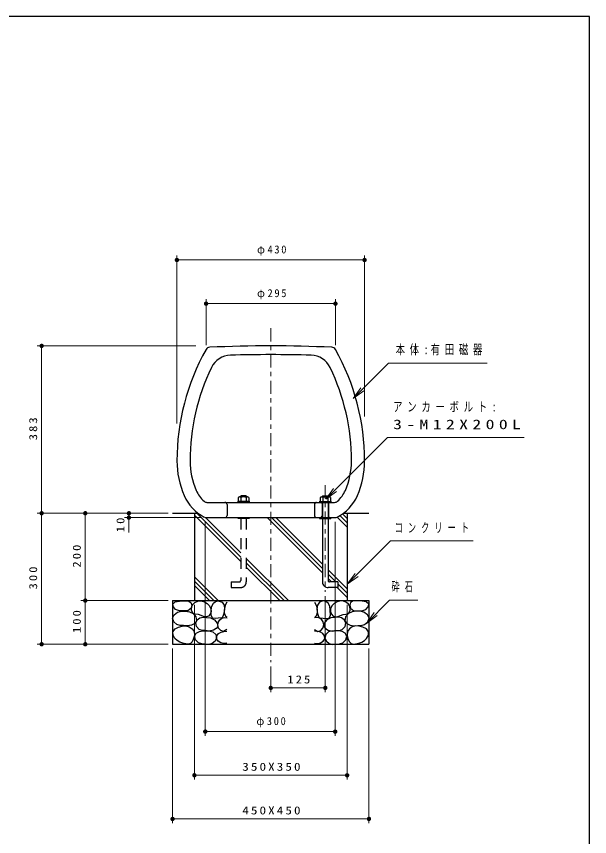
# Model space of a CAD drawing. Units: millimetres on the paper, scale 1:10. Extents: x -365 to 12, y -47 to 257.
# Drawn here: x -131.3 to 0, y 69.2 to 257 of the extents above; entities that cross this region are included whole.
import ezdxf

# ---------------------------------------------------------------- set-up
doc = ezdxf.new("R2010")
doc.units = ezdxf.units.MM
doc.linetypes.add('USER1', pattern=[4.5, 2.5, -2])
doc.linetypes.add('USER2', pattern=[6, 3, -1, 1, -1])
doc.layers.add('LY_1', color=7, linetype='Continuous', lineweight=25)
doc.layers.add('LY_2', color=7, linetype='Continuous', lineweight=13)
doc.styles.add('ＭＳ ゴシック', font='')
doc.styles.get('ＭＳ ゴシック').set_extended_font_data('MS Gothic')

# ---------------------------------------------------------------- blocks, each defined once
blk = doc.blocks.new('filled_dot')
at = {"color": 0, "linetype": 'Continuous', "lineweight": -2, "const_width": 1.25}
blk.add_lwpolyline([(-0.625, 0, 1), (0.625, 0, 1)], format="xyb", close=True, dxfattribs=at)

msp = doc.modelspace()

# ---------------------------------------------------------------- linework, layer by layer
at = {"layer": 'LY_1', "lineweight": 13}
for p, q in [((-94.556, 163.797), (-94.556, 202.219)), ((-94.556, 201.219), (-51.556, 201.219)), ((-51.556, 165.385), (-51.556, 202.219)), ((-87.88, 181.711), (-87.88, 192.219)), ((-58.232, 181.711), (-58.232, 192.219)), ((-87.88, 191.219), (-58.232, 191.219)), ((-90.187, 181.546), (-126.556, 181.546)), ((-125.556, 143.22), (-125.556, 181.546)), ((-54.178, 169.484), (-52.41, 171.959)), ((-54.178, 169.484), (-52.057, 171.605)), ((-51.703, 171.252), (-54.178, 169.484)), ((-60.469, 146.415), (-58.702, 148.89)), ((-60.469, 146.415), (-58.348, 148.536)), ((-57.994, 148.183), (-60.469, 146.415)), ((-96.556, 143.22), (-126.556, 143.22)), ((-125.556, 113.22), (-125.556, 143.22)), ((-96.556, 143.22), (-116.556, 143.22)), ((-115.556, 123.22), (-115.556, 143.22)), ((-96.556, 143.22), (-106.556, 143.22)), ((-105.556, 138.786), (-105.556, 143.22)), ((-90.556, 142.802), (-79.946, 132.192)), ((-89.985, 143.221), (-79.946, 133.182)), ((-56.605, 143.075), (-55.556, 142.026)), ((-89.056, 142.22), (-106.556, 142.22)), ((-88.056, 141.22), (-88.056, 92.22)), ((-87.995, 142.221), (-79.946, 134.172)), ((-73.853, 142.22), (-61.196, 129.564)), ((-72.863, 142.221), (-61.196, 130.554)), ((-71.873, 142.221), (-61.196, 131.544)), ((-58.29, 141.22), (-58.29, 92.22)), ((-57.839, 142.328), (-55.556, 140.046)), ((-57.203, 142.682), (-55.556, 141.036)), ((-78.666, 132.892), (-68.995, 123.221)), ((-78.666, 131.902), (-69.985, 123.22)), ((-78.666, 130.912), (-70.975, 123.221)), ((-59.916, 130.264), (-55.556, 125.904)), ((-90.556, 128.66), (-85.117, 123.22)), ((-55.512, 126.968), (-53.745, 129.443)), ((-55.512, 126.968), (-53.391, 129.089)), ((-53.037, 128.736), (-55.512, 126.968)), ((-90.556, 127.67), (-86.107, 123.221)), ((-90.556, 126.68), (-87.097, 123.22)), ((-57.853, 126.221), (-55.556, 123.924)), ((-57.716, 127.074), (-55.556, 124.914)), ((-60.556, 124.231), (-60.556, 102.22)), ((-96.556, 123.22), (-116.556, 123.22)), ((-115.556, 113.22), (-115.556, 123.22)), ((-90.556, 122.22), (-90.556, 82.22)), ((-55.556, 122.22), (-55.556, 82.22)), ((-51.127, 118.008), (-49.36, 120.482)), ((-51.127, 118.008), (-49.006, 120.129)), ((-48.653, 119.775), (-51.127, 118.008)), ((-96.556, 113.22), (-126.556, 113.22)), ((-96.556, 113.22), (-116.556, 113.22)), ((-95.556, 112.22), (-95.556, 72.22)), ((-50.556, 112.22), (-50.556, 72.22)), ((-73.056, 108.135), (-73.056, 102.22)), ((-60.556, 103.22), (-73.056, 103.22)), ((-58.29, 93.22), (-88.056, 93.22)), ((-55.556, 83.22), (-90.556, 83.22)), ((-50.556, 73.22), (-95.556, 73.22))]:
    msp.add_line(p, q, dxfattribs=at)
at = {"layer": 'LY_1', "linetype": 'USER2', "lineweight": 13}
for p, q in [((-73.056, 185.582), (-73.056, 109.135)), ((-60.556, 149.615), (-60.556, 125.231))]:
    msp.add_line(p, q, dxfattribs=at)
at = {"layer": 'LY_1', "color": 3}
for p, q in [((-80.506, 146.85), (-80.506, 145.951)), ((-78.406, 146.95), (-80.206, 146.95)), ((-79.946, 147.22), (-79.946, 146.951)), ((-78.666, 147.22), (-79.946, 147.22)), ((-79.906, 146.85), (-79.906, 145.951)), ((-78.706, 146.85), (-78.706, 145.951)), ((-78.666, 147.22), (-78.666, 146.951)), ((-78.106, 146.85), (-78.106, 145.951)), ((-61.756, 146.85), (-61.756, 145.951)), ((-61.456, 146.95), (-59.656, 146.95)), ((-61.196, 147.22), (-61.196, 146.951)), ((-61.196, 147.22), (-59.916, 147.22)), ((-61.156, 146.85), (-61.156, 145.951)), ((-59.956, 146.85), (-59.956, 145.951)), ((-59.916, 147.22), (-59.916, 146.951)), ((-59.356, 146.85), (-59.356, 145.951)), ((-87.68, 145.72), (-58.433, 145.72)), ((-83.056, 145.22), (-83.056, 142.72)), ((-80.606, 145.951), (-80.606, 145.72)), ((-78.006, 145.95), (-80.606, 145.95)), ((-78.006, 145.951), (-78.006, 145.72)), ((-63.056, 145.22), (-63.056, 142.72)), ((-61.856, 145.951), (-61.856, 145.72)), ((-61.856, 145.95), (-59.256, 145.95)), ((-61.306, 145.42), (-61.306, 142.521)), ((-61.196, 145.72), (-61.196, 142.22)), ((-59.916, 145.72), (-59.916, 142.22)), ((-59.806, 145.42), (-59.806, 142.521)), ((-59.256, 145.951), (-59.256, 145.72)), ((-95.556, 143.22), (-89.708, 143.22)), ((-90.556, 143.22), (-90.556, 123.22)), ((-56.404, 143.22), (-50.556, 143.22)), ((-55.556, 143.22), (-55.556, 123.22)), ((-88.056, 142.22), (-58.29, 142.22)), ((-61.856, 142.22), (-61.856, 141.99)), ((-61.856, 141.99), (-59.256, 141.99)), ((-61.196, 141.99), (-61.196, 127.5)), ((-59.916, 142.22), (-59.825, 142.22)), ((-59.916, 141.99), (-59.916, 127.8)), ((-59.256, 142.22), (-59.256, 141.99)), ((-59.916, 129.274), (-58.143, 127.5)), ((-59.916, 128.284), (-59.133, 127.501)), ((-57.716, 126.22), (-59.916, 126.22)), ((-57.716, 127.5), (-59.616, 127.5)), ((-57.716, 127.5), (-57.716, 126.22)), ((-95.556, 123.22), (-50.556, 123.22)), ((-95.556, 123.22), (-95.556, 113.22)), ((-50.556, 123.22), (-50.556, 113.22)), ((-95.556, 113.22), (-50.556, 113.22))]:
    msp.add_line(p, q, dxfattribs=at)
at = {"layer": 'LY_1', "color": 3, "linetype": 'USER1'}
for p, q in [((-80.606, 142.22), (-80.606, 141.99)), ((-78.006, 141.99), (-80.606, 141.99)), ((-79.946, 141.99), (-79.946, 127.8)), ((-78.666, 141.99), (-78.666, 127.5)), ((-78.006, 142.22), (-78.006, 141.99)), ((-82.146, 127.5), (-80.246, 127.5)), ((-82.146, 127.5), (-82.146, 126.22)), ((-82.146, 126.22), (-79.946, 126.22))]:
    msp.add_line(p, q, dxfattribs=at)
at = {"layer": 'LY_1', "lineweight": 13}
for points in [[(-54.178, 169.484), (-46.046, 177.616), (-23.455, 177.616)], [(-60.469, 146.415), (-46.327, 160.557), (-15.027, 160.557)], [(-55.512, 126.968), (-45.613, 136.868), (-26.645, 136.868)], [(-51.127, 118.008), (-45.824, 123.311), (-39.389, 123.311)]]:
    msp.add_lwpolyline(points, dxfattribs=at)
at = {"layer": 'LY_1', "color": 3}
for points in [[(-93.023, 120.871), (-93.96, 120.847), (-94.856, 121.218), (-95.378, 121.795), (-95.525, 122.407), (-94.937, 122.901), (-93.964, 123.126), (-93.349, 123.188), (-92.75, 123.2), (-91.959, 123.133), (-91.338, 122.804), (-91.15, 122.185), (-91.313, 121.49), (-92.056, 120.846)], [(-88.439, 119.558), (-89.012, 119.832), (-89.628, 120.028), (-90.342, 120.112), (-90.941, 120.326), (-91.254, 121.033), (-91.139, 121.912), (-90.855, 122.394), (-90.446, 122.754), (-89.757, 123.069), (-89.008, 123.151), (-88.266, 122.964), (-87.596, 122.556), (-87.072, 122.022), (-86.754, 121.366), (-86.721, 120.706), (-86.952, 120.078), (-87.318, 119.689), (-87.794, 119.483)], [(-84.177, 119.31), (-85.093, 119.211), (-85.811, 119.097), (-86.407, 119.161), (-86.74, 119.894), (-86.704, 120.995), (-86.573, 121.919), (-86.208, 122.655), (-85.709, 123.043), (-85.093, 123.2), (-84.201, 122.828), (-83.768, 122.14), (-83.631, 121.317), (-83.719, 120.542), (-83.954, 119.805)], [(-61.936, 119.31), (-61.019, 119.211), (-60.301, 119.097), (-59.706, 119.161), (-59.373, 119.894), (-59.408, 120.995), (-59.539, 121.919), (-59.904, 122.655), (-60.404, 123.043), (-61.019, 123.2), (-61.911, 122.828), (-62.344, 122.14), (-62.481, 121.317), (-62.393, 120.542), (-62.159, 119.805)], [(-57.674, 119.558), (-57.1, 119.832), (-56.485, 120.028), (-55.77, 120.112), (-55.171, 120.326), (-54.859, 121.033), (-54.973, 121.912), (-55.257, 122.394), (-55.667, 122.754), (-56.355, 123.069), (-57.104, 123.151), (-57.847, 122.964), (-58.516, 122.556), (-59.041, 122.022), (-59.359, 121.366), (-59.392, 120.706), (-59.161, 120.078), (-58.795, 119.689), (-58.318, 119.483)], [(-53.09, 120.871), (-52.152, 120.847), (-51.256, 121.218), (-50.734, 121.795), (-50.587, 122.407), (-51.176, 122.901), (-52.148, 123.126), (-52.763, 123.188), (-53.362, 123.2), (-54.154, 123.133), (-54.775, 122.804), (-54.962, 122.185), (-54.8, 121.49), (-54.056, 120.846)], [(-93.023, 117.526), (-93.799, 117.513), (-94.559, 117.749), (-95.299, 118.371), (-95.6, 119.186), (-95.216, 119.976), (-94.41, 120.549), (-93.523, 120.792), (-92.626, 120.797), (-91.713, 120.646), (-90.867, 120.227), (-90.217, 119.477), (-90.049, 118.616), (-90.474, 117.993), (-91.214, 117.575), (-92.13, 117.405)], [(-53.09, 117.526), (-52.314, 117.513), (-51.554, 117.749), (-50.814, 118.371), (-50.513, 119.186), (-50.896, 119.976), (-51.702, 120.549), (-52.589, 120.792), (-53.486, 120.797), (-54.399, 120.646), (-55.246, 120.227), (-55.895, 119.477), (-56.063, 118.616), (-55.638, 117.993), (-54.899, 117.575), (-53.983, 117.405)], [(-88.092, 116.336), (-88.792, 116.345), (-89.454, 116.584), (-90.084, 117.271), (-90.247, 118.145), (-89.904, 118.794), (-89.281, 119.236), (-88.551, 119.401), (-87.794, 119.384), (-86.826, 119.245), (-85.936, 118.814), (-85.323, 118.085), (-85.192, 117.278), (-85.579, 116.792), (-86.208, 116.46), (-87.162, 116.252)], [(-58.021, 116.336), (-57.321, 116.345), (-56.658, 116.584), (-56.029, 117.271), (-55.865, 118.145), (-56.208, 118.794), (-56.831, 119.236), (-57.562, 119.401), (-58.318, 119.384), (-59.286, 119.245), (-60.177, 118.814), (-60.789, 118.085), (-60.92, 117.278), (-60.534, 116.792), (-59.904, 116.46), (-58.951, 116.252)], [(-92.502, 113.289), (-93.223, 113.462), (-93.915, 113.735), (-94.514, 114.064), (-95.03, 114.528), (-95.445, 115.292), (-95.476, 116.089), (-94.978, 116.725), (-94.162, 117.154), (-93.327, 117.396), (-92.508, 117.438), (-91.734, 117.228), (-91.078, 116.765), (-90.644, 116.113), (-90.558, 115.215), (-90.817, 114.28), (-91.079, 113.762), (-91.462, 113.388), (-91.964, 113.249)], [(-53.61, 113.289), (-52.89, 113.462), (-52.198, 113.735), (-51.599, 114.064), (-51.083, 114.528), (-50.668, 115.292), (-50.637, 116.089), (-51.134, 116.725), (-51.95, 117.154), (-52.786, 117.396), (-53.604, 117.438), (-54.378, 117.228), (-55.035, 116.765), (-55.469, 116.113), (-55.555, 115.215), (-55.295, 114.28), (-55.034, 113.762), (-54.651, 113.388), (-54.148, 113.249)], [(-88.017, 113.263), (-88.812, 113.294), (-89.578, 113.585), (-90.291, 114.262), (-90.52, 115.097), (-90.123, 115.74), (-89.405, 116.162), (-88.543, 116.291), (-87.67, 116.261), (-86.967, 116.25), (-86.308, 116.088), (-85.678, 115.473), (-85.465, 114.626), (-85.791, 113.895), (-86.456, 113.387), (-87.232, 113.194)], [(-58.095, 113.263), (-57.3, 113.294), (-56.534, 113.585), (-55.822, 114.262), (-55.592, 115.097), (-55.989, 115.74), (-56.708, 116.162), (-57.569, 116.291), (-58.442, 116.261), (-59.145, 116.25), (-59.805, 116.088), (-60.434, 115.473), (-60.647, 114.626), (-60.322, 113.895), (-59.656, 113.387), (-58.881, 113.194)]]:
    msp.add_lwpolyline(points, close=True, dxfattribs=at)
for points in [[(-83.086, 122.878), (-83.395, 122.327), (-83.607, 121.738), (-83.705, 121.105), (-83.706, 120.425), (-83.458, 119.657), (-83.136, 119.533)], [(-63.026, 122.878), (-62.717, 122.327), (-62.506, 121.738), (-62.407, 121.105), (-62.407, 120.425), (-62.654, 119.657), (-62.977, 119.533)], [(-83.111, 116.609), (-83.879, 116.138), (-84.512, 116.353), (-84.994, 116.931), (-85.188, 117.64), (-85.069, 118.343), (-84.761, 118.852), (-84.3, 119.211), (-83.691, 119.354), (-83.062, 119.285)], [(-63.001, 116.609), (-62.233, 116.138), (-61.6, 116.353), (-61.118, 116.931), (-60.924, 117.64), (-61.044, 118.343), (-61.351, 118.852), (-61.812, 119.211), (-62.422, 119.354), (-63.051, 119.285)], [(-83.111, 113.487), (-83.788, 113.408), (-84.474, 113.536), (-85.101, 113.904), (-85.465, 114.478), (-85.406, 115.147), (-85.019, 115.717), (-84.438, 116.013), (-83.78, 116.138), (-83.111, 116.212)], [(-63.001, 113.487), (-62.324, 113.408), (-61.639, 113.536), (-61.012, 113.904), (-60.647, 114.478), (-60.706, 115.147), (-61.093, 115.717), (-61.674, 116.013), (-62.332, 116.138), (-63.001, 116.212)]]:
    msp.add_lwpolyline(points, dxfattribs=at)
for centre, radius, start, end in [((-42.556, 155.22), 52, 150.64656, 179.99996), ((-87.008, 180.22), 1, 92.67449, 150.64654), ((-73.056, -118.454), 300, 87.32544, 92.67458), ((-59.104, 180.22), 1, 29.35347, 87.32553), ((-103.556, 155.22), 52, 0, 29.35346), ((-82.154, 174.405), 5, 91.7793, 154.15044), ((-73.056, -118.454), 298, 88.22072, 91.77929), ((-63.959, 174.405), 5, 25.84955, 88.22072), ((-42.556, 155.22), 49, 154.15042, 179.99996), ((-103.556, 155.22), 49, 0, 25.84958), ((-74.556, 155.22), 20, 179.99996, 203.48639), ((-74.556, 155.22), 17, 179.99996, 203.48639), ((-71.556, 155.22), 17, 336.51358, 0), ((-71.556, 155.22), 20, 336.51358, 0), ((-83.728, 151.235), 7, 203.48641, 228.80283), ((-62.385, 151.235), 7, 311.19714, 336.51358), ((-83.728, 151.235), 10, 203.48641, 242.93866), ((-80.206, 146.45), 0.5, 53.13092, 126.86863), ((-79.306, 145.1), 1.85, 71.0755, 108.92441), ((-78.406, 146.45), 0.5, 53.1311, 126.86881), ((-61.456, 146.45), 0.5, 53.13115, 126.86886), ((-60.556, 145.1), 1.85, 71.07556, 108.92446), ((-59.656, 146.45), 0.5, 53.13133, 126.86904), ((-62.385, 151.235), 10, 297.06128, 336.51358), ((-87.68, 146.72), 1, 228.80283, 270.00002), ((-83.556, 145.22), 0.5, 0, 89.99998), ((-62.556, 145.22), 0.5, 89.99998, 179.99996), ((-61.606, 145.42), 0.3, 0, 89.99998), ((-59.506, 145.42), 0.3, 89.99998, 179.99996), ((-58.433, 146.72), 1, 270.00002, 311.19715), ((-87.822, 143.22), 1, 242.93877, 270.00002), ((-83.556, 142.72), 0.5, 270.00002, 0), ((-62.556, 142.72), 0.5, 179.99998, 270.00003), ((-61.606, 142.52), 0.3, 270.00002, 0), ((-59.506, 142.52), 0.3, 179.99998, 270.00003), ((-58.29, 143.22), 1, 270.00002, 297.06112), ((-59.616, 127.8), 0.3, 179.99998, 270.00003), ((-59.916, 127.5), 1.28, 179.99998, 270.00003)]:
    msp.add_arc(centre, radius, start, end, dxfattribs=at)
at = {"layer": 'LY_1', "color": 3, "linetype": 'USER1'}
for centre, radius in [((-80.246, 127.8), 0.3), ((-79.946, 127.5), 1.28)]:
    msp.add_arc(centre, radius, 269.99996, 0, dxfattribs=at)
at = {"layer": 'LY_2', "color": 20, "lineweight": 25}
for p, q in [((0, 257), (-365, 257)), ((0, 0), (0, 257))]:
    msp.add_line(p, q, dxfattribs=at)

# ---------------------------------------------------------------- block references
at = {"layer": 'LY_1', "lineweight": 13, "xscale": 0.4, "yscale": 0.4}
for p in [(-94.556, 201.219), (-87.88, 191.219), (-73.056, 103.22), (-88.056, 93.22), (-90.556, 83.22), (-95.556, 73.22)]:
    msp.add_blockref('filled_dot', p, dxfattribs=at)
for p, rotation in [((-51.556, 201.219), 180), ((-58.232, 191.219), 180), ((-125.556, 181.546), 270), ((-125.556, 143.22), 270), ((-125.556, 143.22), 90), ((-115.556, 143.22), 270), ((-105.556, 143.22), 270), ((-105.556, 142.22), 90), ((-115.556, 123.22), 270), ((-115.556, 123.22), 90), ((-125.556, 113.22), 90), ((-115.556, 113.22), 90), ((-60.556, 103.22), 180), ((-58.29, 93.22), 180), ((-55.556, 83.22), 180), ((-50.556, 73.22), 180)]:
    msp.add_blockref('filled_dot', p, dxfattribs=dict(at, rotation=rotation))

# ---------------------------------------------------------------- texts
at = {"layer": 'LY_1', "style": 'ＭＳ ゴシック'}
for s, insert, char_height, attachment_point in [('\\T1.33;\\W0.95;φ430', (-72.637, 202.219), 1.833, 8), ('\\T1.33;\\W0.95;φ295', (-72.627, 192.219), 1.833, 8), ('\\T1.5;\\W0.7;本体:有田磁器', (-44.455, 180.616), 2.199, 4), ('\\T1.5;\\W0.7;アンカーボルト:', (-45.027, 167.557), 2.199, 4), ('\\T1.5;\\W1.35;3-M12X200L', (-45.027, 163.557), 2.199, 4), ('\\T1.64;\\W0.6;コンクリート', (-44.645, 139.868), 2.199, 4), ('\\T1.64;\\W0.6;砕石', (-45.389, 126.311), 2.199, 4), ('\\T1.33;\\W1.15;125', (-66.39, 104.22), 1.833, 8), ('\\T1.33;\\W0.95;φ300', (-72.784, 94.22), 1.833, 8), ('\\T1.32;\\W1.2;350X350', (-72.667, 84.22), 1.833, 8), ('\\T1.32;\\W1.2;450X450', (-72.667, 74.22), 1.833, 8)]:
    msp.add_mtext(s, dxfattribs=dict(at, insert=insert, char_height=char_height, attachment_point=attachment_point))
at = {"layer": 'LY_1', "char_height": 1.833, "attachment_point": 8, "rotation": 90, "style": 'ＭＳ ゴシック'}
for s, insert in [('\\T1.33;\\W1.15;383', (-126.556, 162.8)), ('\\T1.34;\\W1.15;10', (-106.556, 140.786)), ('\\T1.33;\\W1.15;200', (-116.556, 133.637)), ('\\T1.33;\\W1.15;300', (-126.556, 128.637)), ('\\T1.33;\\W1.15;100', (-116.556, 118.649))]:
    msp.add_mtext(s, dxfattribs=dict(at, insert=insert))

doc.saveas('drawing.dxf')
